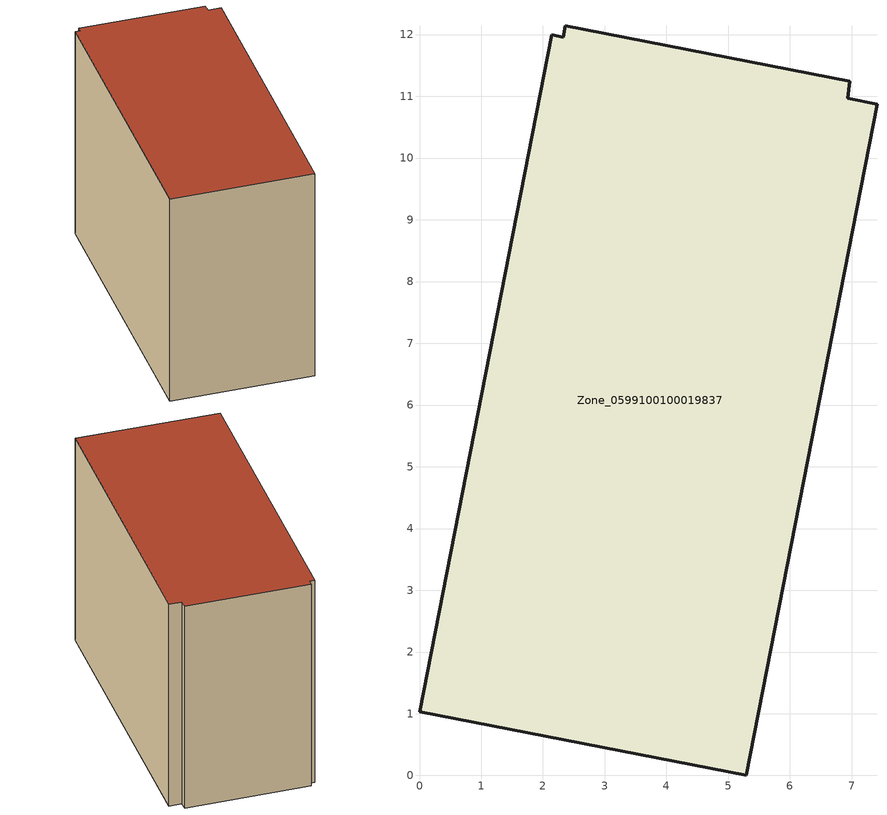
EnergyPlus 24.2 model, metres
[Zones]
Zone_0599100100019837
 floor ground (C_G): 2.36,12.15 6.97,11.25 6.94,10.97 7.41,10.87 5.29,0 0,1.03 2.14,12 2.33,11.96 z0
 wall outside (C_F): 5.29,0 7.41,10.87 6.94,10.97 6.97,11.25 2.36,12.15 2.33,11.96 2.14,12 0,1.03 5.29,0 z0:8.61
 roof outside (C_R): 6.97,11.25 2.36,12.15 2.33,11.96 2.14,12 0,1.03 5.29,0 7.41,10.87 6.94,10.97 z8.61
[BUILDING]
Pand.0599100100019837: North Axis=0; Terrain=City; Loads Convergence Tolerance Value=0.04; Temperature Convergence Tolerance Value=0.4; Solar Distribution=FullExterior; Maximum Number of Warmup Days=25; Minimum Number of Warmup Days=1
[Site:Location]
Rotterdam.The.Hague.AP_ZH_NLD Design_Conditions: Latitude=51.96; Longitude=4.45; Time Zone=1; Elevation=-4.5
[SITE:GROUNDTEMPERATURE:BUILDINGSURFACE]
18, 18, 18, 18, 18, 18, 18, 18, 18, 18, 18, 18
[MATERIAL] Thermal Absorptance=0.9; Solar Absorptance=0.7; Visible Absorptance=0.7
Name | Roughness | Thickness | Conductivity | Density | Specific Heat
G.TI.2015-2018 | MediumSmooth | 0.15 | 0.0428571 | 540 | 1210
F.TI.2015-2018 | Rough | 0.3 | 0.0666667 | 1920 | 840
R.TI.2015-2018 | MediumRough | 0.2 | 0.0333333 | 1500 | 1000
[CONSTRUCTION]
C_G: G.TI.2015-2018
C_F: F.TI.2015-2018
C_R: R.TI.2015-2018
[ZONE]
Zone_0599100100019837: Type=1; Multiplier=1; Ceiling Height=Autocalculate; Volume=Autocalculate; Floor Area=autocalculate; Part of Total Floor Area=Yes
[ZONEINFILTRATION:DESIGNFLOWRATE]
Infil_Zone_0599100100019837: Zone or ZoneList or Space or SpaceList=Zone_0599100100019837; Schedule=AlwaysOn; Design Flow Rate Calculation Method=Flow/Area; Flow Rate per Floor Area=0.0015; Constant Term Coefficient=1; Temperature Term Coefficient=0; Velocity Term Coefficient=0; Velocity Squared Term Coefficient=0
[HVACTEMPLATE:ZONE:IDEALLOADSAIRSYSTEM]
Zone_0599100100019837: Maximum Heating Supply Air Temperature=50; Minimum Cooling Supply Air Temperature=13; Maximum Heating Supply Air Humidity Ratio=0.0156; Minimum Cooling Supply Air Humidity Ratio=0.0077; Heating Limit=NoLimit; Cooling Limit=NoLimit; Dehumidification Control Type=ConstantSensibleHeatRatio; Cooling Sensible Heat Ratio=0.7; Dehumidification Setpoint=60; Humidification Control Type=None; Humidification Setpoint=30; Outdoor Air Method=None; Outdoor Air Flow Rate per Person=0.00944; Outdoor Air Flow Rate per Zone Floor Area=0; Outdoor Air Flow Rate per Zone=0; Demand Controlled Ventilation Type=None; Outdoor Air Economizer Type=NoEconomizer; Heat Recovery Type=None; Sensible Heat Recovery Effectiveness=0.7; Latent Heat Recovery Effectiveness=0.65
[ZONECONTROL:THERMOSTAT]
ThermostatControl_Zone_0599100100019837: Zone or ZoneList=Zone_0599100100019837; Control Type Schedule=DualSetpointControlType; Control 1=Thermostat_Zone_0599100100019837; Temperature Difference Between Cutout And Setpoint=0
[THERMOSTATSETPOINT:DUALSETPOINT]
Thermostat_Zone_0599100100019837: Heating Setpoint Temperature Schedule=HeatingSetpoint_Zone_0599100100019837; Cooling Setpoint Temperature Schedule=CoolingSetpoint_Zone_0599100100019837
[SCHEDULE:COMPACT]
HeatingSetpoint_Zone_0599100100019837: Through: 12/31, For: AllDays, Until: 24:00, 21
CoolingSetpoint_Zone_0599100100019837: Through: 12/31, For: AllDays, Until: 24:00, 24
DualSetpointControlType: Through: 12/31, For: AllDays, Until: 24:00, 4
AlwaysOn: Through: 12/31, For: AllDays, Until: 24:00, 1
